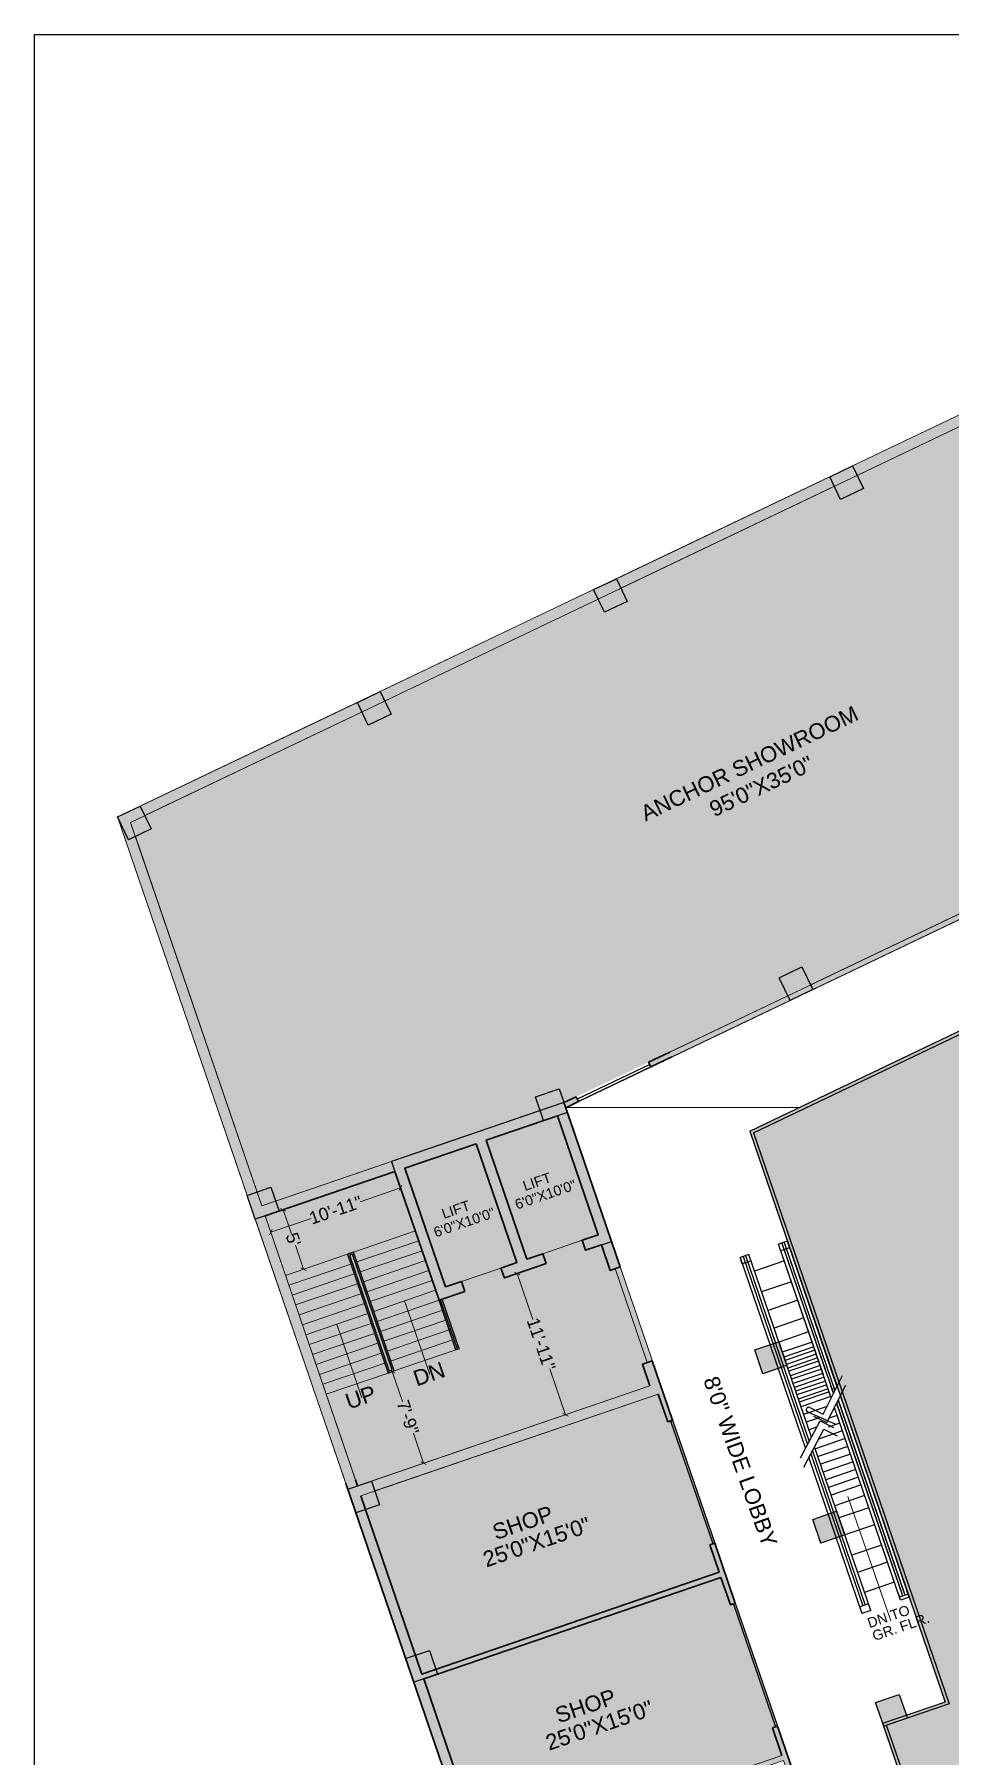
# Model space of a CAD drawing. Header units: inches. Extents: x -13956017 to 293115509, y -946740 to -305538.
# Drawn here: x 1202754 to 1203628, y -917118 to -915474 of the extents above; entities that cross this region are included whole.
import ezdxf

# ---------------------------------------------------------------- set-up
doc = ezdxf.new("R2010")
doc.units = ezdxf.units.IN
doc.header["$LTSCALE"] = 6
doc.header["$PDMODE"] = 2
doc.linetypes.add('HIDDEN', pattern=[0.375, 0.25, -0.125])
for name, color, linetype in [('BND', 1, 'Continuous'), ('DIM', 7, 'Continuous'), ('TW', 5, 'Continuous'), ('WAL', 7, 'Continuous')]:
    doc.layers.add(name, color=color, linetype=linetype)
for name, color, linetype, lineweight in [('column', 240, 'Continuous', 25), ('floor hatch', 135, 'Continuous', 13), ('W', 250, 'Continuous', 5), ('wall', 7, 'Continuous', 30), ('wall high', 7, 'Continuous', 30)]:
    doc.layers.add(name, color=color, linetype=linetype, lineweight=lineweight)
doc.styles.add('ARI', font='arial.ttf')
doc.linetypes.add('ZIGZAG', pattern='A,0.0001,-0.2,[131,ltypeshp.shx,S=0.2,R=0,X=-0.2,Y=0],-0.4,[131,ltypeshp.shx,S=0.2,R=180,X=0.2,Y=0],-0.2', length=0.8001)
doc.dimstyles.new('Copy of AA', dxfattribs={"dimtxt": 15, "dimasz": 4, "dimexe": 5, "dimexo": 0, "dimgap": 0.09, "dimtad": 0, "dimdec": 0, "dimzin": 0, "dimdsep": 46, "dimlunit": 3, "dimtxsty": 'ARI', "dimblk": 'ARCHTICK', "dimcen": 0.09, "dimclrt": 7, "dimadec": 0, "dimazin": 0, "dimtfac": 1, "dimtdec": 0, "dimtofl": 0, "dimtmove": 0, "dimatfit": 3, "dimfxl": 0.18, "dimtolj": 1, "dimtzin": 0, "dimlwd": 9, "dimlwe": 9, "dimarcsym": 0})
doc.dimstyles.new('Copy(2) of AA', dxfattribs={"dimtxt": 12, "dimasz": 4, "dimexe": 0.18, "dimexo": 0, "dimgap": 0.09, "dimtad": 0, "dimdec": 0, "dimzin": 0, "dimdsep": 46, "dimlunit": 3, "dimtxsty": 'ARI', "dimblk": 'OBLIQUE', "dimcen": 0.09, "dimclrd": 7, "dimclre": 7, "dimclrt": 7, "dimadec": 0, "dimazin": 0, "dimtfac": 1, "dimtdec": 0, "dimtofl": 0, "dimtmove": 0, "dimatfit": 3, "dimfxl": 1, "dimtolj": 1, "dimtzin": 0, "dimlwd": 5, "dimlwe": 5, "dimarcsym": 0})

# ---------------------------------------------------------------- blocks, each defined once
blk = doc.blocks.new('_Oblique')
at = {"layer": 'DIM', "color": 0, "lineweight": -2}
blk.add_line((-0.5, -0.5), (0.5, 0.5), dxfattribs=at)
blk = doc.blocks.new('*D408')
at = {"layer": 'Defpoints', "color": 0, "ltscale": 10, "transparency": 16777216}
for p in [(1202991.5, -916597.2, 3969.1), (1203010.9, -916653.9, 3969.1), (1203011.5, -916653.8)]:
    blk.add_point(p, dxfattribs=at)
at = {"layer": 'W', "color": 7, "lineweight": 5, "ltscale": 10, "transparency": 16777216}
for p, q in [((1202991.5, -916597.2), (1202992.2, -916596.9)), ((1202992, -916597), (1202999.9, -916620.1)), ((1203011.5, -916653.8), (1203003.6, -916630.7)), ((1203010.9, -916653.9), (1203011.6, -916653.7))]:
    blk.add_line(p, q, dxfattribs=at)
at = {"layer": 'W', "color": 7, "lineweight": 5, "ltscale": 10, "transparency": 16777216, "xscale": 4, "yscale": 4, "zscale": 4}
for p, rotation in [((1202992, -916597), 108.8875182986738), ((1203011.5, -916653.8), 288.8875182986739)]:
    blk.add_blockref('_Oblique', p, dxfattribs=dict(at, rotation=rotation))
at = {"layer": 'W', "color": 7, "lineweight": 30, "ltscale": 10, "transparency": 16777216, "insert": (1203001.7, -916625.4), "char_height": 12, "attachment_point": 5, "rotation": 288.8875, "style": 'ARI'}
blk.add_mtext("\\A1;5'", dxfattribs=at)
blk = doc.blocks.new('*D409')
at = {"layer": 'Defpoints', "color": 0, "ltscale": 10, "transparency": 16777216}
for p in [(1203104.1, -916576.1), (1203104.5, -916577.2, 3969.1), (1202980.5, -916619.6, 3969.1)]:
    blk.add_point(p, dxfattribs=at)
at = {"layer": 'W', "color": 7, "lineweight": 5, "ltscale": 10, "transparency": 16777216}
for p, q in [((1203104.1, -916576.1), (1203065.6, -916589.3)), ((1203104.5, -916577.2), (1203104, -916575.9)), ((1202980.1, -916618.5), (1203018.7, -916605.3)), ((1202980.5, -916619.6), (1202980.1, -916618.3))]:
    blk.add_line(p, q, dxfattribs=at)
at = {"layer": 'W', "color": 7, "lineweight": 5, "ltscale": 10, "transparency": 16777216, "xscale": 4, "yscale": 4, "zscale": 4}
for p, rotation in [((1203104.1, -916576.1), 18.88751829873968), ((1202980.1, -916618.5), 198.8875182987397)]:
    blk.add_blockref('_Oblique', p, dxfattribs=dict(at, rotation=rotation))
at = {"layer": 'W', "color": 7, "lineweight": 30, "ltscale": 10, "transparency": 16777216, "insert": (1203042.1, -916597.3), "char_height": 12, "attachment_point": 5, "rotation": 18.8875, "style": 'ARI'}
blk.add_mtext('\\A1;10\'-11"', dxfattribs=at)
blk = doc.blocks.new('*D410')
at = {"layer": 'Defpoints', "color": 0, "ltscale": 10, "transparency": 16777216}
for p in [(1203095, -916752, 3969.1), (1203125, -916839.6, 3969.1), (1203126.1, -916839.2)]:
    blk.add_point(p, dxfattribs=at)
at = {"layer": 'W', "color": 7, "lineweight": 5, "ltscale": 10, "transparency": 16777216}
for p, q in [((1203095, -916752), (1203096.3, -916751.6)), ((1203096.1, -916751.6), (1203105.9, -916780.3)), ((1203126.1, -916839.2), (1203116.3, -916810.6)), ((1203125, -916839.6), (1203126.2, -916839.2))]:
    blk.add_line(p, q, dxfattribs=at)
at = {"layer": 'W', "color": 7, "lineweight": 5, "ltscale": 10, "transparency": 16777216, "xscale": 4, "yscale": 4, "zscale": 4}
for p, rotation in [((1203096.1, -916751.6), 108.8875182987467), ((1203126.1, -916839.2), 288.8875182987467)]:
    blk.add_blockref('_Oblique', p, dxfattribs=dict(at, rotation=rotation))
at = {"layer": 'W', "color": 7, "lineweight": 30, "ltscale": 10, "transparency": 16777216, "insert": (1203111.1, -916795.4), "char_height": 12, "attachment_point": 5, "rotation": 288.8875, "style": 'ARI'}
blk.add_mtext('\\A1;7\'-9"', dxfattribs=at)
blk = doc.blocks.new('*D411')
at = {"layer": 'Defpoints', "color": 0, "ltscale": 10, "transparency": 16777216}
for p in [(1203215.9, -916657.8, 3969.1), (1203261.6, -916792.9), (1203262, -916792.7, 3969.1)]:
    blk.add_point(p, dxfattribs=at)
at = {"layer": 'W', "color": 7, "lineweight": 5, "ltscale": 10, "transparency": 16777216}
for p, q in [((1203215.9, -916657.8), (1203215.2, -916658)), ((1203215.4, -916658), (1203230.4, -916702)), ((1203261.6, -916792.9), (1203246.5, -916748.9)), ((1203262, -916792.7), (1203261.4, -916792.9))]:
    blk.add_line(p, q, dxfattribs=at)
at = {"layer": 'W', "color": 7, "lineweight": 5, "ltscale": 10, "transparency": 16777216, "xscale": 4, "yscale": 4, "zscale": 4}
for p, rotation in [((1203215.4, -916658), 108.8875182988524), ((1203261.6, -916792.9), 288.8875182988523)]:
    blk.add_blockref('_Oblique', p, dxfattribs=dict(at, rotation=rotation))
at = {"layer": 'W', "color": 7, "lineweight": 30, "ltscale": 10, "transparency": 16777216, "insert": (1203238.5, -916725.4), "char_height": 12, "attachment_point": 5, "rotation": 288.8875, "style": 'ARI'}
blk.add_mtext('\\A1;11\'-11"', dxfattribs=at)
blk = doc.blocks.new('43T432')
at = {"layer": 'BND'}
for p, q in [((727708.8, -833063.2), (727708.8, -833056.7)), ((727717.6, -833056.7), (727708.8, -833056.7)), ((727708.8, -833056.7), (727708.8, -833249.6)), ((727717.6, -833063.2), (727708.8, -833063.2)), ((727712, -833056.7), (727712, -833246.6)), ((727714.3, -833056.7), (727714.3, -833244.3)), ((727717.6, -833241.3), (727717.6, -833056.7)), ((727747.7, -833211.8), (727747.7, -833056.7)), ((727756.5, -833056.7), (727747.7, -833056.7)), ((727756.5, -833063.2), (727747.7, -833063.2)), ((727751, -833056.7), (727751, -833208.6)), ((727753.3, -833056.7), (727753.3, -833206.3)), ((727756.5, -833203), (727756.5, -833056.7)), ((727756.5, -833063.2), (727756.5, -833056.7)), ((727747.7, -833073.5), (727717.6, -833073.5)), ((727747.7, -833094.6), (727717.6, -833094.6)), ((727747.7, -833113.3), (727717.6, -833113.3)), ((727747.7, -833131), (727717.6, -833131)), ((727747.7, -833145.2), (727717.6, -833145.2)), ((727747.7, -833155.5), (727717.6, -833155.5)), ((727747.7, -833160.4), (727717.6, -833160.4)), ((727747.7, -833163.7), (727717.6, -833163.7)), ((727747.7, -833167.8), (727717.6, -833167.8)), ((727747.7, -833171.5), (727717.6, -833171.5)), ((727747.7, -833174.6), (727717.6, -833174.6)), ((727747.7, -833179.3), (727717.6, -833179.3)), ((727747.7, -833182.7), (727717.6, -833182.7)), ((727747.7, -833187.1), (727717.6, -833187.1)), ((727747.7, -833191), (727717.6, -833191)), ((727747.7, -833194.9), (727717.6, -833194.9)), ((727735.5, -833224), (727764.8, -833195.1)), ((727747.7, -833198.5), (727717.6, -833198.5)), ((727747.7, -833202.7), (727717.6, -833202.7)), ((727747.7, -833205.7), (727717.6, -833205.7)), ((727747.7, -833210.5), (727717.6, -833210.5)), ((727736.2, -833232.9), (727764.8, -833204.7)), ((727747.7, -833211.8), (727747.7, -833198.3)), ((727751, -833208.6), (727751, -833201.3)), ((727753.3, -833206.3), (727753.3, -833203.5)), ((727756.5, -833212.6), (727756.5, -833413.2)), ((727701.5, -833256.5), (727730.5, -833229.1)), ((727741.3, -833218.3), (727717.6, -833218.3)), ((727731.7, -833226.1), (727717.6, -833226.1)), ((727743.1, -833236.7), (727721.3, -833216.5)), ((727725.4, -833213.9), (727735.5, -833224)), ((727726.1, -833222.8), (727736.2, -833232.9)), ((727730.5, -833229.1), (727740.6, -833239.2)), ((727747.7, -833413.2), (727747.7, -833221.4)), ((727751, -833413.2), (727751, -833218.1)), ((727753.3, -833413.2), (727753.3, -833215.8)), ((727701.5, -833266), (727731.2, -833237.9)), ((727725.4, -833233.9), (727717.6, -833233.9)), ((727731.2, -833237.9), (727741.3, -833248)), ((727747.7, -833299.7), (727717.6, -833299.7)), ((727747.7, -833310.4), (727717.6, -833310.4)), ((727747.7, -833322.7), (727717.6, -833322.7)), ((727747.7, -833339.9), (727717.6, -833339.9)), ((727747.7, -833360.5), (727717.6, -833360.5)), ((727747.7, -833377.8), (727717.6, -833377.8)), ((727747.7, -833398), (727717.6, -833398)), ((727747.7, -833406.6), (727747.7, -833413.2)), ((727756.5, -833413.2), (727747.7, -833413.2))]:
    blk.add_line(p, q, dxfattribs=at)
at = {"layer": 'BND', "linetype": 'HIDDEN', "ltscale": 750}
for p, q in [((727747.7, -833188.7), (727747.7, -833056.7)), ((727756.5, -833056.7), (727747.7, -833056.7)), ((727756.5, -833063.2), (727747.7, -833063.2)), ((727751, -833191.8), (727751, -833063.2)), ((727753.3, -833194), (727753.3, -833063.2)), ((727756.5, -833056.7), (727756.5, -833197.1)), ((727756.5, -833212.6), (727756.5, -833409.6)), ((727747.7, -833416.2), (727747.7, -833221.4)), ((727751, -833218.1), (727751, -833409.6)), ((727753.3, -833215.8), (727753.3, -833409.6)), ((727747.7, -833245.2), (727723.5, -833245.2)), ((727747.7, -833237.4), (727735.7, -833237.4)), ((727747.7, -833229.6), (727739.5, -833229.6)), ((727708.8, -833259.1), (727708.8, -833416.2)), ((727712, -833256.1), (727712, -833409.6)), ((727714.3, -833253.9), (727714.3, -833409.6)), ((727717.6, -833416.2), (727717.6, -833250.8)), ((727747.7, -833253), (727717.6, -833253)), ((727747.7, -833260.8), (727717.6, -833260.8)), ((727747.7, -833268.6), (727717.6, -833268.6)), ((727747.7, -833276.4), (727717.6, -833276.4)), ((727747.7, -833284.2), (727717.6, -833284.2)), ((727747.7, -833292), (727717.6, -833292)), ((727717.6, -833409.6), (727708.8, -833409.6)), ((727756.5, -833416.2), (727756.5, -833409.6)), ((727717.6, -833416.2), (727708.8, -833416.2)), ((727756.5, -833416.2), (727747.7, -833416.2))]:
    blk.add_line(p, q, dxfattribs=at)
at = {"layer": 'BND'}
blk.add_ellipse((727723.8, -833215.8), major_axis=(2.46, 0.6), ratio=1, start_param=0.609373, end_param=3.149465, dxfattribs=at)
blk = doc.blocks.new('_ARCHTICK')
at = {"color": 0, "linetype": 'ByBlock', "const_width": 0.15}
blk.add_lwpolyline([(-0.5, -0.5), (0.5, 0.5)], dxfattribs=at)

msp = doc.modelspace()

# ---------------------------------------------------------------- hatches: boundary and pattern name
at = {"layer": 'column', "ltscale": 10}
h = msp.add_hatch(color=256, dxfattribs=at)
h.dxf.hatch_style = 1
h.paths.add_polyline_path([(1203514.1, -915896.8), (1203535.8, -915886.4), (1203546.1, -915908.1), (1203524.4, -915918.5)])
h = msp.add_hatch(color=256, dxfattribs=at)
h.dxf.hatch_style = 1
h.paths.add_polyline_path([(1203288.5, -916004.6), (1203310.2, -915994.2), (1203320.5, -916015.9), (1203298.9, -916026.2)])
h = msp.add_hatch(color=256, dxfattribs=at)
h.dxf.hatch_style = 1
h.paths.add_polyline_path([(1203062.9, -916112.4), (1203084.6, -916102), (1203095, -916123.7), (1203073.3, -916134)])
h = msp.add_hatch(color=256, dxfattribs=at)
h.dxf.hatch_style = 1
h.paths.add_polyline_path([(1202833.9, -916221.8), (1202855.5, -916211.5), (1202865.9, -916233.1), (1202844.2, -916243.5)])
h = msp.add_hatch(color=256, dxfattribs=at)
h.dxf.hatch_style = 1
h.paths.add_polyline_path([(1203465.7, -916375.4), (1203487.4, -916365.1), (1203497.7, -916386.7), (1203476.1, -916397.1)])
h = msp.add_hatch(color=256, dxfattribs=at)
h.dxf.hatch_style = 1
h.paths.add_polyline_path([(1203232.9, -916489.2), (1203255.6, -916481.4), (1203263.4, -916504.2), (1203240.7, -916511.9)])
h = msp.add_hatch(color=256, dxfattribs=at)
h.dxf.hatch_style = 1
h.paths.add_polyline_path([(1203253.9, -916507.4), (1203292.8, -916620.9), (1203277.5, -916626.1), (1203280.8, -916635.6), (1203305.5, -916627.2), (1203260.1, -916494.7), (1203095.5, -916551), (1203098.7, -916560.5), (1203140.8, -916683.5), (1203165.5, -916675), (1203162.3, -916665.6), (1203147.1, -916670.8), (1203108.2, -916557.2), (1203176.4, -916534), (1203215.2, -916647.5), (1203199.9, -916652.7), (1203203.2, -916662.2), (1203243.1, -916648.5), (1203239.9, -916639), (1203224.6, -916644.2), (1203185.8, -916530.7)])
h = msp.add_hatch(color=256, dxfattribs=at)
h.dxf.hatch_style = 1
h.paths.add_polyline_path([(1202957.6, -916583.4), (1202980.3, -916575.6), (1202988, -916598.4), (1202965.3, -916606.1)])
h = msp.add_hatch(color=256, dxfattribs=at)
h.dxf.hatch_style = 1
h.paths.add_polyline_path([(1203442.4, -916731), (1203465.2, -916723.2), (1203472.9, -916745.9), (1203450.2, -916753.7)])
h = msp.add_hatch(color=256, dxfattribs=at)
h.dxf.hatch_style = 1
h.paths.add_polyline_path([(1203053.6, -916864), (1203076.3, -916856.3), (1203084.1, -916879), (1203061.3, -916886.7)])
h = msp.add_hatch(color=256, dxfattribs=at)
h.dxf.hatch_style = 1
h.paths.add_polyline_path([(1203497.8, -916892.8), (1203520.5, -916885), (1203528.3, -916907.7), (1203505.6, -916915.5)])
h = msp.add_hatch(color=256, dxfattribs=at)
h.dxf.hatch_style = 1
h.paths.add_polyline_path([(1203108.9, -917025.8), (1203131.6, -917018), (1203139.4, -917040.8), (1203116.7, -917048.5)])
h = msp.add_hatch(color=256, dxfattribs=at)
h.dxf.hatch_style = 1
h.paths.add_polyline_path([(1203557.7, -917067.8), (1203580.4, -917060), (1203588.2, -917082.7), (1203565.5, -917090.5)])
at = {"layer": 'floor hatch', "ltscale": 5}
h = msp.add_hatch(dxfattribs=at)
h.set_pattern_fill('NET', color=9, scale=200, angle=90)
h.set_pattern_definition([(90, (225125.15, -30674.7), (-635, 4e-14), []), (180, (225125.15, -30674.7), (-8e-14, -635), [])])
edge = h.paths.add_edge_path(flags=16)
edge.add_arc((1204035.2, -916328.3), 47, 182.2198, 321.8225)
edge.add_line((1204072.1, -916357.4), (1204072.4, -916358.2))
edge.add_arc((1204116.1, -916340.6), 47.1, 201.9502, 338.602)
edge.add_line((1204160, -916357.8), (1204171.9, -916283.5))
edge.add_line((1204171.9, -916283.5), (1204172.1, -916279.6))
edge.add_line((1204172.1, -916279.6), (1204466.3, -916608.9))
edge.add_line((1204466.3, -916608.9), (1204144.6, -917151.9))
edge.add_line((1204144.6, -917151.9), (1204197.9, -917183.5))
edge.add_line((1204197.9, -917183.5), (1204095.3, -917358.8))
edge.add_line((1204095.3, -917358.8), (1203625.3, -917265.6))
edge.add_line((1203625.3, -917265.6), (1203564.5, -917087.7))
edge.add_line((1203564.5, -917087.7), (1203624.1, -917067.3))
edge.add_line((1203624.1, -917067.3), (1203437.5, -916521.9))
edge.add_line((1203437.5, -916521.9), (1203999.9, -916253.2))
edge.add_line((1203999.9, -916253.2), (1203988.2, -916330.2))
h.paths.add_polyline_path([(1203593.6, -917469.3), (1203684.4, -917438.2), (1203679.7, -917424.5), (1203702.4, -917416.7), (1203709.8, -917438.2), (1203987.7, -917493.3), (1203996.7, -917478.1), (1204017.3, -917490.3), (1204009.9, -917502.8), (1204092.5, -917551.7), (1204628.8, -916646.7), (1204171.1, -916133.9), (1204222.6, -916087.9), (1204162.3, -916020.4), (1204044.5, -916125.5), (1203261.8, -916499.5)])
at = {"layer": 'W', "ltscale": 10}
h = msp.add_hatch(color=256, dxfattribs=at)
h.dxf.hatch_style = 1
h.paths.add_polyline_path([(1203314.5, -916003.2), (1203518.4, -915905.8), (1203514.1, -915896.8), (1203310.2, -915994.2)])
h.paths.add_polyline_path([(1203088.9, -916111), (1203292.8, -916013.6), (1203288.5, -916004.6), (1203084.6, -916102)])
h.paths.add_polyline_path([(1202855.5, -916211.5), (1203062.9, -916112.4), (1203067.3, -916121.4), (1202859.8, -916220.5)])
h.paths.add_polyline_path([(1203540.1, -915895.5), (1203744, -915798), (1203739.7, -915789), (1203535.8, -915886.4)])
h.paths.add_polyline_path([(1203765.6, -915787.7), (1203969.6, -915690.3), (1203965.2, -915681.2), (1203761.3, -915778.7)])
h.paths.add_polyline_path([(1204028.4, -916133.2), (1204044.5, -916125.5), (1204113, -916064.3), (1204109.7, -916060.6), (1204042.3, -916120.8), (1203861.3, -915742), (1203856.8, -915744.2), (1204037.8, -916123.1), (1204026.2, -916128.7)])
h.paths.add_polyline_path([(1203986.9, -915670.9), (1204100.7, -915616.5), (1204105, -915625.6), (1203991.2, -915679.9)])
h.paths.add_polyline_path([(1204129.6, -915629.3), (1204132.7, -915627.8), (1204122.3, -915606.2), (1204230.3, -915727.2), (1204222.9, -915733.8)])
h.paths.add_polyline_path([(1204124.7, -915840.2), (1204221.7, -915753.6), (1204228.4, -915761.1), (1204131.4, -915847.6)])
h.paths.add_polyline_path([(1204238.8, -915751.7), (1204246.3, -915745.1), (1204406.1, -915924.1), (1204398.6, -915930.8)])
h.paths.add_polyline_path([(1204189, -916117.9), (1204222.6, -916087.9), (1204217.1, -916081.9), (1204224.6, -916075.2), (1204230, -916081.3), (1204388.5, -915939.8), (1204394.9, -915947.6), (1204195.6, -916125.4)])
h.paths.add_polyline_path([(1204141, -916032.6), (1204158.9, -916016.6), (1204149.3, -916005.9), (1204156.8, -915999.2), (1204175.8, -916020.5), (1204168.3, -916027.2), (1204162.3, -916020.4), (1204144.4, -916036.4)])
h.paths.add_polyline_path([(1204414.6, -915948.7), (1204422.1, -915942), (1204547.9, -916083), (1204540.5, -916089.7)])
h.paths.add_polyline_path([(1204343.5, -916291), (1204542.7, -916113.2), (1204546, -916116.9), (1204346.8, -916294.7)])
h.paths.add_polyline_path([(1204556.4, -916107.6), (1204563.9, -916101), (1204699.1, -916252.4), (1204691.6, -916259.1)])
h.paths.add_polyline_path([(1204328.2, -916309.9), (1204332.6, -916307.4), (1204351.2, -916328.2), (1204347.5, -916331.6)])
h.paths.add_polyline_path([(1204306.9, -916286.1), (1204310.7, -916282.8), (1204316.6, -916289.5), (1204312.9, -916292.8)])
h.paths.add_polyline_path([(1204494.6, -916460.3), (1204693.8, -916282.6), (1204697.2, -916286.3), (1204497.9, -916464.1)])
h.paths.add_polyline_path([(1204707.6, -916277), (1204715.1, -916270.3), (1204850.2, -916421.8), (1204842.8, -916428.4)])
h.paths.add_polyline_path([(1204480, -916480.1), (1204483.8, -916476.7), (1204502.4, -916497.6), (1204498.7, -916500.9)])
h.paths.add_polyline_path([(1204458.1, -916455.5), (1204461.8, -916452.1), (1204467.8, -916458.8), (1204464.1, -916462.2)])
h.paths.add_polyline_path([(1204645.8, -916629.7), (1204845, -916451.9), (1204848.3, -916455.7), (1204649.1, -916633.4)])
h.paths.add_polyline_path([(1204813.3, -916536.9), (1204818.4, -916528.3), (1204880.5, -916565.1), (1204875.4, -916573.7)])
h.paths.add_polyline_path([(1204858.7, -916446.3), (1204866.2, -916439.7), (1205017.3, -916608.9), (1205001, -916636.5), (1204992.4, -916631.4), (1205004.9, -916610.1)])
h.paths.add_polyline_path([(1204830.3, -916904.9), (1204903.7, -916781.1), (1204912.3, -916786.2), (1204838.9, -916910)])
h.paths.add_polyline_path([(1204813.1, -916906.4), (1204818.2, -916897.8), (1204572.2, -916752), (1204582.3, -916734.9), (1204578, -916732.4), (1204548.5, -916782.1), (1204552.8, -916784.7), (1204567.1, -916760.6)])
h.paths.add_polyline_path([(1204718.8, -917065.6), (1204721.4, -917061.3), (1204475.3, -916915.5), (1204489.6, -916891.4), (1204485.3, -916888.9), (1204454.2, -916941.3), (1204458.5, -916943.8), (1204472.1, -916920.9), (1204472.8, -916919.8)])
h.paths.add_polyline_path([(1204624.5, -917224.7), (1204627.1, -917220.4), (1204381, -917074.7), (1204395.3, -917050.6), (1204391, -917048), (1204359.9, -917100.5), (1204364.2, -917103), (1204378.5, -917079)])
h.paths.add_polyline_path([(1204648.8, -917211.2), (1204730.9, -917072.7), (1204739.5, -917077.8), (1204657.4, -917216.3)])
h.paths.add_polyline_path([(1204554.5, -917370.4), (1204636.6, -917231.9), (1204645.2, -917237), (1204563.1, -917375.5)])
h.paths.add_polyline_path([(1204460.2, -917529.5), (1204542.3, -917391), (1204550.9, -917396.1), (1204468.8, -917534.6)])
h.paths.add_polyline_path([(1204530.2, -917383.9), (1204533.1, -917379.3), (1204286.7, -917233.8), (1204301, -917209.8), (1204296.7, -917207.2), (1204265.6, -917259.6), (1204269.9, -917262.2), (1204284.2, -917238.1)])
h.paths.add_polyline_path([(1204171.3, -917418.8), (1204202.4, -917366.4), (1204206.7, -917368.9), (1204192.4, -917393), (1204438.5, -917538.8), (1204435.9, -917543.1), (1204189.9, -917397.3), (1204175.6, -917421.3)])
h.paths.add_polyline_path([(1204247.3, -917861.4), (1204252.4, -917852.8), (1204022.7, -917716.7), (1204017.6, -917725.3)])
h.paths.add_polyline_path([(1204009.2, -917692.4), (1204013.5, -917694.9), (1204112.4, -917528.1), (1204108.1, -917525.5)])
h.paths.add_polyline_path([(1204271.6, -917847.9), (1204350.1, -917715.4), (1204358.7, -917720.5), (1204280.2, -917853)])
h.paths.add_polyline_path([(1204362.3, -917694.7), (1204448, -917550.2), (1204456.6, -917555.3), (1204370.9, -917699.8)])
h = msp.add_hatch(color=256, dxfattribs=at)
h.dxf.hatch_style = 1
h.paths.add_polyline_path([(1203375.7, -917731.4), (1203628.3, -917645), (1203631.6, -917654.5), (1203379, -917740.9)])
h.paths.add_polyline_path([(1203579, -917442.1), (1203583.7, -917440.5), (1203646.5, -917624), (1203641.8, -917625.6)])
h.paths.add_polyline_path([(1203348.5, -917726), (1203357.9, -917722.7), (1203308.1, -917577), (1203301.2, -917579.4), (1203298.6, -917580.3)])
h.paths.add_polyline_path([(1203290.9, -917557.6), (1203300.3, -917554.3), (1203245.9, -917395.4), (1203236.5, -917398.6)])
h.paths.add_polyline_path([(1203257.6, -917386.1), (1203528.2, -917293.5), (1203519.1, -917267.1), (1203523.8, -917265.4), (1203543.6, -917323.1), (1203538.8, -917324.7), (1203529.8, -917298.3), (1203259.2, -917390.8)])
h.paths.add_polyline_path([(1203228.7, -917375.9), (1203238.2, -917372.7), (1203186, -917220.3), (1203176.6, -917223.6)])
h.paths.add_polyline_path([(1203199.3, -917215.8), (1203469.9, -917123.2), (1203478.9, -917149.7), (1203483.7, -917148), (1203464, -917090.4), (1203459.2, -917092), (1203468.3, -917118.5), (1203197.7, -917211.1)])
h.paths.add_polyline_path([(1203168.8, -917200.9), (1203178.3, -917197.6), (1203126.2, -917045.3), (1203116.7, -917048.5)])
h.paths.add_polyline_path([(1203139.4, -917040.8), (1203410, -916948.2), (1203419.1, -916974.6), (1203423.8, -916973), (1203404.1, -916915.4), (1203399.3, -916917), (1203408.4, -916943.4), (1203137.8, -917036)])
h.paths.add_polyline_path([(1203108.9, -917025.8), (1203118.4, -917022.6), (1203070.8, -916883.5), (1203061.3, -916886.7)])
h.paths.add_polyline_path([(1203079.5, -916865.7), (1203350.1, -916773.1), (1203359.2, -916799.6), (1203363.9, -916798), (1203344.5, -916741.2), (1203335, -916744.4), (1203342.2, -916765.3), (1203076.3, -916856.3)])
h.paths.add_polyline_path([(1203053.6, -916864), (1203063, -916860.8), (1202974.8, -916602.9), (1202965.3, -916606.1)])
h.paths.add_polyline_path([(1202984.8, -916588.9), (1203095.5, -916551), (1203098.7, -916560.5), (1202988, -916598.4)])
h.paths.add_polyline_path([(1202957.6, -916583.4), (1202967, -916580.2), (1202850.8, -916240.3), (1202844.2, -916243.5), (1202833.9, -916221.8)])
h.paths.add_polyline_path([(1203341, -916456.1), (1203473.9, -916392.6), (1203476.1, -916397.1), (1203343.1, -916460.6)])
h.paths.add_polyline_path([(1203497.7, -916386.7), (1203701.6, -916289.3), (1203699.5, -916284.8), (1203495.6, -916382.2)])
h.paths.add_polyline_path([(1203260.1, -916494.7), (1203271.9, -916489.1), (1203274, -916493.6), (1203261.8, -916499.5)])
h.paths.add_polyline_path([(1203723.3, -916279), (1203927.2, -916181.5), (1203925.1, -916177), (1203721.1, -916274.4)])
h = msp.add_hatch(color=256, dxfattribs=at)
h.dxf.hatch_style = 1
h.paths.add_polyline_path([(1203296, -916630.4), (1203305.5, -916627.2), (1203313.9, -916651.7), (1203304.4, -916654.9)])
at = {"layer": 'WAL', "lineweight": 9, "ltscale": 100, "true_color": 0x6ebb9c}
h = msp.add_hatch(color=113, dxfattribs=at)
h.dxf.hatch_style = 1
h.paths.add_polyline_path([(1202859.8, -916220.5), (1203067.3, -916121.4), (1203073.3, -916134), (1203093.9, -916124.2), (1203088.9, -916111), (1203292.8, -916013.6), (1203298.9, -916026.2), (1203320.5, -916015.9), (1203315.4, -916005.1), (1203314.5, -916003.2), (1203518.4, -915905.8), (1203524.4, -915918.5), (1203541.7, -915910.2), (1203546.1, -915908.1), (1203540.1, -915895.5), (1203744, -915798), (1203750, -915810.7), (1203771.7, -915800.3), (1203765.6, -915787.7), (1203856.8, -915744.2), (1204037.8, -916123.1), (1204026.2, -916128.7), (1204028.4, -916133.2), (1203959.3, -916166.2), (1203957.1, -916161.7), (1203946.7, -916166.7), (1203938.5, -916149.5), (1203916.9, -916159.9), (1203925.1, -916177), (1203721.1, -916274.4), (1203712.9, -916257.3), (1203691.3, -916267.6), (1203699.5, -916284.8), (1203495.6, -916382.2), (1203487.4, -916365.1), (1203465.7, -916375.4), (1203473.9, -916392.6), (1203260.1, -916494.7), (1203255.6, -916481.4), (1203232.9, -916489.2), (1203236.8, -916500.6), (1203237.4, -916502.5), (1202984.8, -916588.9), (1202980.3, -916575.6), (1202968.9, -916579.5), (1202967, -916580.2), (1202850.8, -916240.3), (1202865.9, -916233.1)])
at = {"layer": 'WAL', "lineweight": 5, "ltscale": 0.6, "true_color": 0xffa8a8}
h = msp.add_hatch(dxfattribs=at)
h.set_pattern_fill('BRICK', color=21, angle=270)
h.set_pattern_definition([(270, (225125.152, -30674.727), (6.35, -1e-15), []), (0, (225125.152, -30674.727), (3e-15, 12.7), [6.35, -6.35]), (0, (225125.152, -30681.077), (3e-15, 12.7), [-6.35, 6.35])])
edge = h.paths.add_edge_path()
edge.add_arc((1204035.2, -916328.3), 47, 182.2198, 321.8225)
edge.add_line((1204072.1, -916357.4), (1204072.4, -916358.2))
edge.add_arc((1204116.1, -916340.6), 47.1, 201.9502, 338.602)
edge.add_line((1204160, -916357.8), (1204171.9, -916283.5))
edge.add_line((1204171.9, -916283.5), (1204172.1, -916279.6))
edge.add_line((1204172.1, -916279.6), (1204466.3, -916608.9))
edge.add_line((1204466.3, -916608.9), (1204144.6, -917151.9))
edge.add_line((1204144.6, -917151.9), (1204197.9, -917183.5))
edge.add_line((1204197.9, -917183.5), (1204095.3, -917358.8))
edge.add_line((1204095.3, -917358.8), (1203625.3, -917265.6))
edge.add_line((1203625.3, -917265.6), (1203564.5, -917087.7))
edge.add_line((1203564.5, -917087.7), (1203624.1, -917067.3))
edge.add_line((1203624.1, -917067.3), (1203437.5, -916521.9))
edge.add_line((1203437.5, -916521.9), (1203999.9, -916253.2))
edge.add_line((1203999.9, -916253.2), (1203988.2, -916330.2))
at = {"layer": 'WAL', "lineweight": 9, "ltscale": 100, "true_color": 0xffae59}
h = msp.add_hatch(color=21, dxfattribs=at)
h.dxf.hatch_style = 1
h.paths.add_polyline_path([(1203224.6, -916644.2), (1203239.9, -916639), (1203243.1, -916648.5), (1203280.8, -916635.6), (1203277.5, -916626.1), (1203292.8, -916620.9), (1203253.9, -916507.4), (1203185.8, -916530.7)])
h = msp.add_hatch(color=21, dxfattribs=at)
h.dxf.hatch_style = 1
h.paths.add_polyline_path([(1203108.2, -916557.2), (1203176.3, -916533.9), (1203215.2, -916647.5), (1203199.9, -916652.7), (1203203.2, -916662.2), (1203165.5, -916675), (1203162.3, -916665.6), (1203147.1, -916670.8)])
h = msp.add_hatch(color=21, dxfattribs=at)
h.dxf.hatch_style = 1
h.paths.add_polyline_path([(1202974.8, -916602.9), (1203098.7, -916560.5), (1203140.8, -916683.5), (1203296, -916630.4), (1203304.4, -916654.9), (1203313.9, -916651.7), (1203344.5, -916741.2), (1203335, -916744.4), (1203342.2, -916765.3), (1203063, -916860.8)])
at = {"layer": 'WAL', "lineweight": 9, "ltscale": 100, "true_color": 0x9c859f}
h = msp.add_hatch(color=252, dxfattribs=at)
h.dxf.hatch_style = 1
h.paths.add_polyline_path([(1203070.8, -916883.5), (1203084.1, -916879), (1203079.5, -916865.7), (1203350.1, -916773.1), (1203359.2, -916799.6), (1203363.9, -916798), (1203404.1, -916915.4), (1203399.3, -916917), (1203408.4, -916943.4), (1203137.8, -917036), (1203131.6, -917018), (1203118.4, -917022.6)])
h = msp.add_hatch(color=252, dxfattribs=at)
h.dxf.hatch_style = 1
h.paths.add_polyline_path([(1203126.2, -917045.3), (1203410, -916948.2), (1203419.1, -916974.6), (1203423.8, -916973), (1203464, -917090.4), (1203459.2, -917092), (1203468.3, -917118.5), (1203197.7, -917211.1), (1203191.5, -917193.1), (1203178.3, -917197.6)])

# ---------------------------------------------------------------- linework, layer by layer
at = {"layer": 'column', "ltscale": 10, "elevation": 3969.1}
for points in [[(1203514.1, -915896.8), (1203535.8, -915886.4), (1203546.1, -915908.1), (1203524.4, -915918.5), (1203514.1, -915896.8)], [(1203288.5, -916004.6), (1203310.2, -915994.2), (1203320.5, -916015.9), (1203298.9, -916026.2), (1203288.5, -916004.6)], [(1203062.9, -916112.4), (1203084.6, -916102), (1203095, -916123.7), (1203073.3, -916134), (1203062.9, -916112.4)], [(1203465.7, -916375.4), (1203487.4, -916365.1), (1203497.7, -916386.7), (1203476.1, -916397.1), (1203465.7, -916375.4)], [(1203232.9, -916489.2), (1203255.6, -916481.4), (1203263.4, -916504.2), (1203240.7, -916511.9), (1203232.9, -916489.2)], [(1203176.4, -916533.9), (1203215.2, -916647.5), (1203199.9, -916652.7), (1203203.2, -916662.2), (1203243.1, -916648.5), (1203239.9, -916639), (1203224.6, -916644.2), (1203185.8, -916530.7), (1203253.9, -916507.4), (1203292.8, -916620.9), (1203277.5, -916626.1), (1203280.8, -916635.6), (1203305.5, -916627.2), (1203260.1, -916494.7), (1203095.5, -916551), (1203098.7, -916560.5), (1203140.8, -916683.5), (1203165.5, -916675), (1203162.3, -916665.6), (1203147.1, -916670.8), (1203108.2, -916557.2), (1203176.4, -916534)], [(1202957.6, -916583.4), (1202980.3, -916575.6), (1202988, -916598.4), (1202965.3, -916606.1), (1202957.6, -916583.4)], [(1203442.4, -916731), (1203465.2, -916723.2), (1203472.9, -916745.9), (1203450.2, -916753.7), (1203442.4, -916731)], [(1203053.6, -916864), (1203076.3, -916856.3), (1203084.1, -916879), (1203061.3, -916886.7), (1203053.6, -916864)], [(1203497.8, -916892.8), (1203520.5, -916885), (1203528.3, -916907.7), (1203505.6, -916915.5), (1203497.8, -916892.8)], [(1203108.9, -917025.8), (1203131.6, -917018), (1203139.4, -917040.8), (1203116.7, -917048.5), (1203108.9, -917025.8)], [(1203557.7, -917067.8), (1203580.4, -917060), (1203588.2, -917082.7), (1203565.5, -917090.5), (1203557.7, -917067.8)]]:
    msp.add_lwpolyline(points, dxfattribs=at)
at = {"layer": 'column', "ltscale": 10}
msp.add_lwpolyline([(1202833.9, -916221.8), (1202855.5, -916211.5), (1202865.9, -916233.1), (1202844.2, -916243.5), (1202833.9, -916221.8)], dxfattribs=at)
at = {"layer": 'TW', "ltscale": 10}
for p, q in [((1203437.5, -916521.9, 3969.1), (1203999.9, -916253.2, 3969.1)), ((1203441.2, -916523.5, 3969.1), (1203999.4, -916256.8, 3969.1)), ((1203342, -916458.3, 3969.1), (1203272.9, -916491.4, 3969.1)), ((1203343.1, -916460.6, 3969.1), (1203274, -916493.6, 3969.1)), ((1203437.5, -916521.9, 3943.8), (1203624.1, -917067.3, 5933.7)), ((1203441.2, -916523.5, 3953), (1203627.9, -917069.2, 5944)), ((1203157, -916730.8, 3969.1), (1203140.8, -916683.5, 3969.1)), ((1203158.4, -916730.3, 3969.1), (1203142.2, -916683, 3969.1)), ((1203159.9, -916729.8, 3969.1), (1203143.7, -916682.5, 3969.1)), ((1203159.9, -916729.8, 3969.1), (1203157, -916730.8, 3969.1)), ((1203362, -916798.6, 3969.1), (1203402.2, -916916, 3969.1)), ((1203363.9, -916798, 3969.1), (1203404.1, -916915.4, 3969.1)), ((1203504.6, -916912.6, 5295), (1203505.6, -916915.5, 5305.4)), ((1203421.9, -916973.7, 3969.1), (1203462.1, -917091.1, 3969.1)), ((1203423.8, -916973, 3969.1), (1203464, -917090.4, 3969.1)), ((1203624.1, -917067.3, 6138.5), (1203564.5, -917087.7, 5305.4)), ((1203627.9, -917069.2, 6178.2), (1203565.5, -917090.5, 5305.4)), ((1203627.6, -917263, 3969.1), (1203568.3, -917089.5, 3969.1)), ((1203625.3, -917265.6, 3969.1), (1203565.5, -917090.5, 3969.1))]:
    msp.add_line(p, q, dxfattribs=at)
at = {"layer": 'TW', "ltscale": 10, "elevation": 3969.1}
msp.add_lwpolyline([(1203092.2, -916753), (1203097.9, -916751), (1203059, -916637.5), (1203053.4, -916639.4), (1203092.2, -916753)], dxfattribs=at)
msp.add_lwpolyline([(1203093.1, -916751.1), (1203096, -916750.1), (1203058.1, -916639.4), (1203055.3, -916640.4)], close=True, dxfattribs=at)
at = {"layer": 'W', "ltscale": 10}
for p, q in [((1202846.2, -916227, 3969.1), (1203856.8, -915744.2, 3969.1)), ((1203361.1, -916446.5, 3969.1), (1203957.1, -916161.7, 3969.1)), ((1203363.3, -916451, 3969.1), (1203959.3, -916166.2, 3969.1)), ((1202971.6, -916593.4, 3969.1), (1202846.2, -916227, 3969.1)), ((1203260.1, -916494.7, 3969.1), (1202971.6, -916593.4, 3969.1)), ((1203061.1, -916855.2, 3969.1), (1202974.8, -916602.9, 3969.1)), ((1203118.2, -916617.3, 3969.1), (1203059, -916637.5, 3969.1)), ((1203121.4, -916626.7, 3969.1), (1203062.3, -916646.9, 3969.1)), ((1203239.9, -916639, 3969.1), (1203277.5, -916626.1, 3969.1)), ((1203053.4, -916639.4, 3969.1), (1202994.2, -916659.7, 3969.1)), ((1203124.6, -916636.2, 3969.1), (1203065.5, -916656.4, 3969.1)), ((1203127.9, -916645.6, 3969.1), (1203068.7, -916665.9, 3969.1)), ((1203056.6, -916648.9, 3969.1), (1202997.5, -916669.1, 3969.1)), ((1203059.8, -916658.3, 3969.1), (1203000.7, -916678.6, 3969.1)), ((1203131.1, -916655.1, 3969.1), (1203072, -916675.3, 3969.1)), ((1203162.3, -916665.6, 3969.1), (1203199.9, -916652.7, 3969.1)), ((1203063.1, -916667.8, 3969.1), (1203003.9, -916688, 3969.1)), ((1203066.3, -916677.3, 3969.1), (1203007.2, -916697.5, 3969.1)), ((1203134.4, -916664.6, 3969.1), (1203075.2, -916684.8, 3969.1)), ((1203137.6, -916674, 3969.1), (1203078.5, -916694.3, 3969.1)), ((1203069.5, -916686.7, 3969.1), (1203010.4, -916707, 3969.1)), ((1203140.8, -916683.5, 3969.1), (1203081.7, -916703.7, 3969.1)), ((1203144.1, -916692.9, 3969.1), (1203084.9, -916713.2, 3969.1)), ((1203072.8, -916696.2, 3969.1), (1203013.6, -916716.4, 3969.1)), ((1203076, -916705.7, 3969.1), (1203016.9, -916725.9, 3969.1)), ((1203147.3, -916702.4, 3969.1), (1203088.2, -916722.6, 3969.1)), ((1203079.3, -916715.1, 3969.1), (1203020.1, -916735.3, 3969.1)), ((1203082.5, -916724.6, 3969.1), (1203023.4, -916744.8, 3969.1)), ((1203150.5, -916711.9, 3969.1), (1203091.4, -916732.1, 3969.1)), ((1203153.8, -916721.3, 3969.1), (1203094.6, -916741.6, 3969.1)), ((1203085.7, -916734, 3969.1), (1203026.6, -916754.3, 3969.1)), ((1203089, -916743.5, 3969.1), (1203029.8, -916763.7, 3969.1)), ((1203157, -916730.8, 3969.1), (1203097.9, -916751, 3969.1)), ((1203092.2, -916753, 3969.1), (1203033.1, -916773.2, 3969.1)), ((1203342.2, -916765.3, 3969.1), (1203063, -916860.8, 3969.1)), ((1203350.1, -916773.1, 3969.1), (1203066.3, -916870.2, 3969.1))]:
    msp.add_line(p, q, dxfattribs=at)
at = {"layer": 'W', "lineweight": 30, "ltscale": 10}
for p, q in [((1203341, -916456.1, 3969.1), (1203361.1, -916446.5, 3969.1)), ((1203341, -916456.1, 3969.1), (1203343.1, -916460.6, 3969.1)), ((1203343.1, -916460.6, 3969.1), (1203363.3, -916451, 3969.1)), ((1203260.1, -916494.7, 3969.1), (1203271.9, -916489.1, 3969.1)), ((1203261.8, -916499.5, 3969.1), (1203274, -916493.6, 3969.1)), ((1203271.9, -916489.1, 3969.1), (1203274, -916493.6, 3969.1)), ((1203253.9, -916507.4, 3969.1), (1203185.8, -916530.7, 3969.1)), ((1203292.8, -916620.9, 3969.1), (1203253.9, -916507.4, 3969.1)), ((1203313.9, -916651.7, 3969.1), (1203261.8, -916499.5, 3969.1)), ((1203224.6, -916644.2, 3969.1), (1203185.8, -916530.7, 3969.1)), ((1203176.3, -916533.9, 3969.1), (1203108.2, -916557.2, 3969.1)), ((1203215.2, -916647.5, 3969.1), (1203176.3, -916533.9, 3969.1)), ((1203098.7, -916560.5, 3969.1), (1202974.8, -916602.9, 3969.1)), ((1203140.8, -916683.5, 3969.1), (1203098.7, -916560.5, 3969.1)), ((1203147.1, -916670.8, 3969.1), (1203108.2, -916557.2, 3969.1)), ((1203292.8, -916620.9, 3969.1), (1203277.5, -916626.1, 3969.1)), ((1203280.8, -916635.6, 3969.1), (1203277.5, -916626.1, 3969.1)), ((1203239.9, -916639, 3969.1), (1203224.6, -916644.2, 3969.1)), ((1203243.1, -916648.5, 3969.1), (1203239.9, -916639, 3969.1)), ((1203296, -916630.4, 3969.1), (1203280.8, -916635.6, 3969.1)), ((1203304.4, -916654.9, 3969.1), (1203296, -916630.4, 3969.1)), ((1203215.2, -916647.5, 3969.1), (1203199.9, -916652.7, 3969.1)), ((1203203.2, -916662.2, 3969.1), (1203199.9, -916652.7, 3969.1)), ((1203243.1, -916648.5, 3969.1), (1203203.2, -916662.2, 3969.1)), ((1203313.9, -916651.7, 3969.1), (1203304.4, -916654.9, 3969.1)), ((1203165.5, -916675, 3969.1), (1203140.8, -916683.5, 3969.1)), ((1203162.3, -916665.6, 3969.1), (1203147.1, -916670.8, 3969.1)), ((1203165.5, -916675, 3969.1), (1203162.3, -916665.6, 3969.1)), ((1203344.5, -916741.2, 3969.1), (1203335, -916744.4, 3969.1)), ((1203342.2, -916765.3, 3969.1), (1203335, -916744.4, 3969.1)), ((1203363.9, -916798, 3969.1), (1203344.5, -916741.2, 3969.1)), ((1203359.2, -916799.6, 3969.1), (1203350.1, -916773.1, 3969.1)), ((1203359.2, -916799.6, 3969.1), (1203363.9, -916798, 3969.1)), ((1203356.2, -917748.7, 3969.1), (1203051.7, -916858.4, 3969.1)), ((1203063, -916860.8, 3969.1), (1203061.1, -916855.2, 3969.1)), ((1203124.5, -917040.6, 3969.1), (1203066.3, -916870.2, 3969.1)), ((1203399.3, -916917, 3969.1), (1203404.1, -916915.4, 3969.1)), ((1203408.4, -916943.4, 3969.1), (1203399.3, -916917, 3969.1)), ((1203423.8, -916973, 3969.1), (1203404.1, -916915.4, 3969.1)), ((1203408.4, -916943.4, 3969.1), (1203124.5, -917040.6, 3969.1)), ((1203410, -916948.2, 3969.1), (1203126.2, -917045.3, 3969.1)), ((1203419.1, -916974.6, 3969.1), (1203410, -916948.2, 3969.1)), ((1203419.1, -916974.6, 3969.1), (1203423.8, -916973, 3969.1)), ((1203184.4, -917215.6, 3969.1), (1203126.2, -917045.3, 3969.1)), ((1203459.2, -917092, 3969.1), (1203464, -917090.4, 3969.1)), ((1203468.3, -917118.5, 3969.1), (1203459.2, -917092, 3969.1)), ((1203483.7, -917148, 3969.1), (1203464, -917090.4, 3969.1))]:
    msp.add_line(p, q, dxfattribs=at)
at = {"layer": 'W', "linetype": 'ZIGZAG', "ltscale": 2}
msp.add_line((1203309.1, -916653.3, 3969.1), (1203339.7, -916742.8, 3969.1), dxfattribs=at)
at = {"layer": 'W', "ltscale": 10, "elevation": 3969.1}
msp.add_lwpolyline([(1203051.7, -916858.4), (1202833.9, -916221.8), (1204122.3, -915606.2)], dxfattribs=at)
for points in [[(1203540.1, -915895.5), (1203744, -915798), (1203739.7, -915789), (1203535.8, -915886.4)], [(1203314.5, -916003.2), (1203518.4, -915905.8), (1203514.1, -915896.8), (1203310.2, -915994.2)], [(1203088.9, -916111), (1203292.8, -916013.6), (1203288.5, -916004.6), (1203084.6, -916102)], [(1202957.6, -916583.4), (1202967, -916580.2), (1202850.8, -916240.3), (1202844.2, -916243.5), (1202833.9, -916221.8)], [(1203497.7, -916386.7), (1203701.6, -916289.3), (1203699.5, -916284.8), (1203495.6, -916382.2)], [(1203341, -916456.1), (1203473.9, -916392.6), (1203476.1, -916397.1), (1203343.1, -916460.6)], [(1202984.8, -916588.9), (1203095.5, -916551), (1203098.7, -916560.5), (1202988, -916598.4)], [(1203053.6, -916864), (1203063, -916860.8), (1202974.8, -916602.9), (1202965.3, -916606.1)], [(1203296, -916630.4), (1203305.5, -916627.2), (1203313.9, -916651.7), (1203304.4, -916654.9)], [(1203079.5, -916865.7), (1203350.1, -916773.1), (1203359.2, -916799.6), (1203363.9, -916798), (1203344.5, -916741.2), (1203335, -916744.4), (1203342.2, -916765.3), (1203076.3, -916856.3)], [(1203108.9, -917025.8), (1203118.4, -917022.6), (1203070.8, -916883.5), (1203061.3, -916886.7)], [(1203139.4, -917040.8), (1203410, -916948.2), (1203419.1, -916974.6), (1203423.8, -916973), (1203404.1, -916915.4), (1203399.3, -916917), (1203408.4, -916943.4), (1203137.8, -917036)], [(1203168.8, -917200.9), (1203178.3, -917197.6), (1203126.2, -917045.3), (1203116.7, -917048.5)], [(1203199.3, -917215.8), (1203469.9, -917123.2), (1203478.9, -917149.7), (1203483.7, -917148), (1203464, -917090.4), (1203459.2, -917092), (1203468.3, -917118.5), (1203197.7, -917211.1)]]:
    msp.add_lwpolyline(points, close=True, dxfattribs=at)
at = {"layer": 'W', "color": 1, "ltscale": 10, "elevation": 3969.1}
for points in [[(1203593.6, -917469.3), (1203684.4, -917438.2), (1203679.7, -917424.5), (1203702.4, -917416.7), (1203709.8, -917438.2), (1203987.7, -917493.3), (1203996.7, -917478.1), (1204017.3, -917490.3), (1204009.9, -917502.8), (1204092.5, -917551.7), (1204628.8, -916646.7), (1204171.1, -916133.9), (1204222.6, -916087.9), (1204162.3, -916020.4), (1204044.5, -916125.5), (1203261.8, -916499.5)], [(1203260.1, -916494.7), (1203271.9, -916489.1), (1203274, -916493.6), (1203261.8, -916499.5)]]:
    msp.add_lwpolyline(points, close=True, dxfattribs=at)
at = {"layer": 'W', "ltscale": 10}
msp.add_lwpolyline([(1202855.5, -916211.5), (1203062.9, -916112.4), (1203067.3, -916121.4), (1202859.8, -916220.5)], close=True, dxfattribs=at)
at = {"layer": 'W', "color": 1, "ltscale": 10, "elevation": 3969.1}
msp.add_lwpolyline([(1203988.2, -916330.2, 0.697627), (1204072.1, -916357.4), (1204072.4, -916358.2, 0.678655), (1204160, -916357.8), (1204171.9, -916283.5), (1204172.1, -916279.6), (1204466.3, -916608.9), (1204144.6, -917151.9), (1204197.9, -917183.5), (1204095.3, -917358.8), (1203625.3, -917265.6), (1203564.5, -917087.7), (1203624.1, -917067.3), (1203437.5, -916521.9), (1203999.9, -916253.2)], format="xyb", close=True, dxfattribs=at)
at = {"layer": 'wall high', "lineweight": 25}
msp.add_lwpolyline([(1202754.4, -915474.2), (1205060.3, -915474.2), (1205060.3, -918029.5), (1202754.4, -918029.5)], close=True, dxfattribs=at)

# ---------------------------------------------------------------- block references
at = {"layer": 'wall', "lineweight": 25, "rotation": 18.88827629433325}
msp.add_blockref('43T432', (245225.2, -364021.3, 3969.1), dxfattribs=at)

# ---------------------------------------------------------------- texts
at = {"layer": 'wall', "lineweight": 25, "style": 'ARI'}
for s, height, rotation, p in [('ANCHOR SHOWROOM', 15, 25.5562, (1203338.1, -916226.3, -3969.1)), ('95\'0"X35\'0"', 15, 25.5562, (1203403.7, -916222.1, -3969.1)), ('LIFT', 9.6, 18.8875, (1203222.9, -916579.2, -5080.5)), ('6\'0"X10\'0"', 9.6, 18.8875, (1203215.3, -916596.9, -5080.5)), ('6\'0"X10\'0"', 9.6, 18.8875, (1203137.7, -916623.5, -5080.5)), ('LIFT', 9.6, 18.8875, (1203145.4, -916605.8, -5080.5)), ('DN', 15, 18.8875, (1203119.4, -916765.9, -7938.2)), ('8\'0" WIDE LOBBY', 15, 289.5438, (1203393, -916759.5, -3969.1)), ('UP', 15, 18.8875, (1203054.6, -916788, -7938.2)), ('25\'0"X15\'0"', 15, 18.8875, (1203186, -916938.8, -7938.2)), ('SHOP', 15, 18.8875, (1203195.1, -916912.7, -7938.2)), ('DN TO ', 9.6, 18.7159, (1203551.9, -916996.8, 3969.1)), (' GR. FLR.', 9.6, 18.7159, (1203553.1, -917010.3, 3969.1)), ('SHOP', 15, 18.8875, (1203255, -917087.8, -7938.2)), ('25\'0"X15\'0"', 15, 18.8875, (1203245.9, -917113.9, -7938.2))]:
    msp.add_text(s, height=height, rotation=rotation, dxfattribs=at).set_placement(p)

# ---------------------------------------------------------------- dimensions: what is measured, and where the dimension line sits
at = {"layer": 'W', "lineweight": 30, "ltscale": 10}
for p1, p2, distance, picture, middle in [((1202980.5, -916619.6, 3969.1), (1203104.5, -916577.2, 3969.1), 1.2, '*D409', (1203042.1, -916597.3)), ((1202991.5, -916597.2, 3969.1), (1203010.9, -916653.9, 3969.1), 0.6, '*D408', (1203001.7, -916625.4)), ((1203215.9, -916657.8, 3969.1), (1203262, -916792.7, 3969.1), -0.5, '*D411', (1203238.5, -916725.4)), ((1203095, -916752, 3969.1), (1203125, -916839.6, 3969.1), 1.1, '*D410', (1203111.1, -916795.4))]:
    dim = msp.add_aligned_dim(p1=p1, p2=p2, distance=distance, dimstyle='Copy(2) of AA', override={"dimfxl": 0.75}, dxfattribs=at)
    dim.commit()
    dim.dimension.update_dxf_attribs({"geometry": picture, "text_midpoint": middle})

# ---------------------------------------------------------------- leaders
for points in [[(1203108, -916684.1, 3969.1), (1203131.9, -916754.5, 3969.1)], [(1203043.2, -916706.3, 3969.1), (1203067.1, -916776.7, 3969.1)]]:
    msp.add_leader(points, dimstyle='Copy(2) of AA', override={"dimgap": 0.09, "dimtad": 0}, dxfattribs=at)
at = {"layer": 'wall', "lineweight": 25}
msp.add_leader([(1203531.3, -916871, 3969.1), (1203572.2, -916989.6, 3969.1)], dimstyle='Copy of AA', override={"dimgap": 0.09, "dimtad": 0}, dxfattribs=at)

doc.saveas('drawing.dxf')
